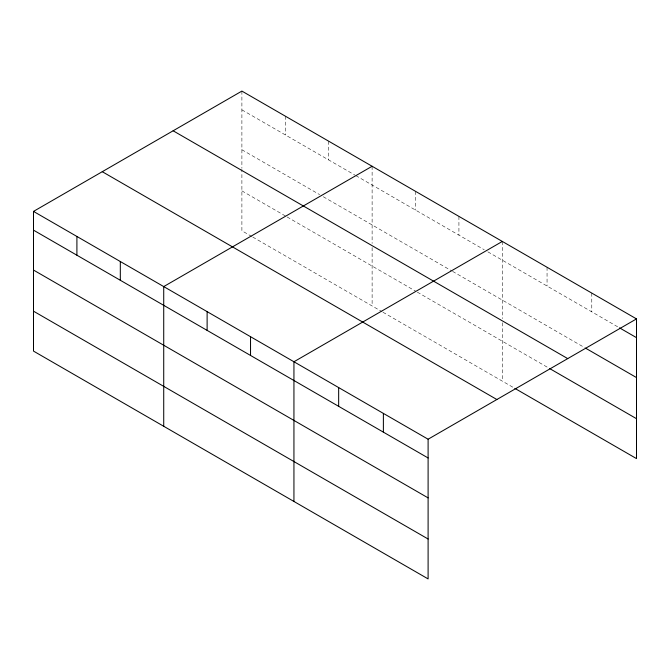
<?xml version="1.0" encoding="UTF-8"?>
<svg xmlns="http://www.w3.org/2000/svg" width="670" height="670" viewBox="0 0 670 670"><rect width="100%" height="100%" fill="white"/><g stroke="black" fill="none" stroke-linecap="round" stroke-linejoin="round"><path stroke-width="0.5" stroke-dasharray="3.35 2.51" d="M241.895 109.838L354.933 175.096M355.837 175.615L484.251 249.751M487.869 251.845L618.611 327.328M241.895 149.745L319.665 194.643M323.283 196.737L451.697 270.873M452.602 271.392L584.625 347.613M241.895 190.866L285.303 215.924M287.112 216.971L415.526 291.107M417.335 292.154L548.847 368.081M251.845 236.518L241.895 230.781L241.895 169.276M252.749 237.046L382.067 311.701M382.972 312.228L513.965 387.855M591.778 293.083L591.778 311.835M547.055 267.263L547.055 286.015M502.332 241.443L502.332 318.61M502.332 322.722L502.332 381.138M458.925 216.385L458.925 235.137M415.526 191.327L415.526 210.079M372.118 166.261L372.118 243.428M372.118 247.54L372.118 305.956M328.71 141.202L328.71 159.954M285.303 116.145L285.303 134.896M241.895 91.087L241.895 168.254"/><path stroke-width="1" d="M33.5 211.402L428.105 439.219L428.105 578.913L33.5 351.097L33.5 211.402L241.895 91.087L636.5 318.903L636.5 458.598L514.853 388.374M372.118 166.261L163.723 286.584L163.723 426.279M502.332 241.443L293.937 361.767L293.937 501.462M428.105 439.219L636.5 318.903M619.507 327.848L636.5 337.655M585.521 348.132L636.5 377.57M173.128 130.784L567.733 358.609M549.743 368.601L636.5 418.691M102.267 171.696L496.872 399.521M33.5 230.153L428.105 457.97M33.5 270.06L428.105 497.885M33.5 311.182L428.105 539.007M383.382 413.398L383.382 432.15M338.66 387.578L338.66 406.33M250.53 336.7L250.53 355.452M207.122 311.642L207.122 330.394M120.315 261.518L120.315 280.269M76.908 236.46L76.908 255.211"/></g></svg>
